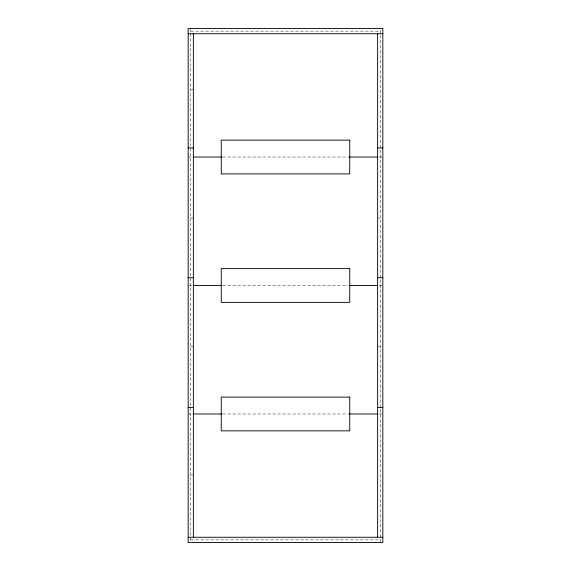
<?xml version="1.0" encoding="UTF-8"?>
<svg xmlns="http://www.w3.org/2000/svg" width="571" height="571" viewBox="0 0 571 571"><rect width="100%" height="100%" fill="white"/><g stroke="black" fill="none" stroke-linecap="round" stroke-linejoin="round"><path stroke-width="0.43" stroke-dasharray="2.85 2.14" d="M190.764 31.148L380.236 31.148M190.764 89.54L193.362 89.54M188.173 157.025L191.728 157.025M222.833 157.025L348.167 157.025M379.272 157.025L381.963 157.025M190.764 218.015L193.362 218.015M377.638 218.015L380.236 218.015M188.173 285.5L191.728 285.5M222.833 285.5L348.167 285.5M379.272 285.5L382.827 285.5M190.764 346.49L193.362 346.49M377.638 346.49L380.236 346.49M188.173 413.975L191.728 413.975M222.833 413.975L348.167 413.975M379.272 413.975L382.827 413.975M190.764 474.965L193.362 474.965M190.764 539.852L380.236 539.852M380.236 30.334L380.236 542.45M190.764 28.55L190.764 542.45"/><path stroke-width="0.86" d="M188.173 33.739L382.827 33.739M188.173 147.939L193.362 147.939M377.638 147.939L382.827 147.939M193.505 157.025L221.948 157.025M349.052 157.025L377.495 157.025M188.173 277.713L193.362 277.713M377.638 277.713L382.827 277.713M193.505 285.5L221.948 285.5M349.052 285.5L377.495 285.5M188.173 407.487L193.362 407.487M377.638 407.487L382.827 407.487M193.505 413.975L221.948 413.975M349.052 413.975L377.495 413.975M188.173 537.261L382.827 537.261M377.638 33.739L377.638 537.261M193.362 33.739L193.362 537.261M382.827 28.55L188.173 28.55L188.173 542.45L382.827 542.45L382.827 28.55M349.738 140.152L221.262 140.152L221.262 173.898L349.738 173.898L349.738 140.152M349.738 268.627L221.262 268.627L221.262 302.373L349.738 302.373L349.738 268.627M349.738 397.102L221.262 397.102L221.262 430.848L349.738 430.848L349.738 397.102"/></g></svg>
